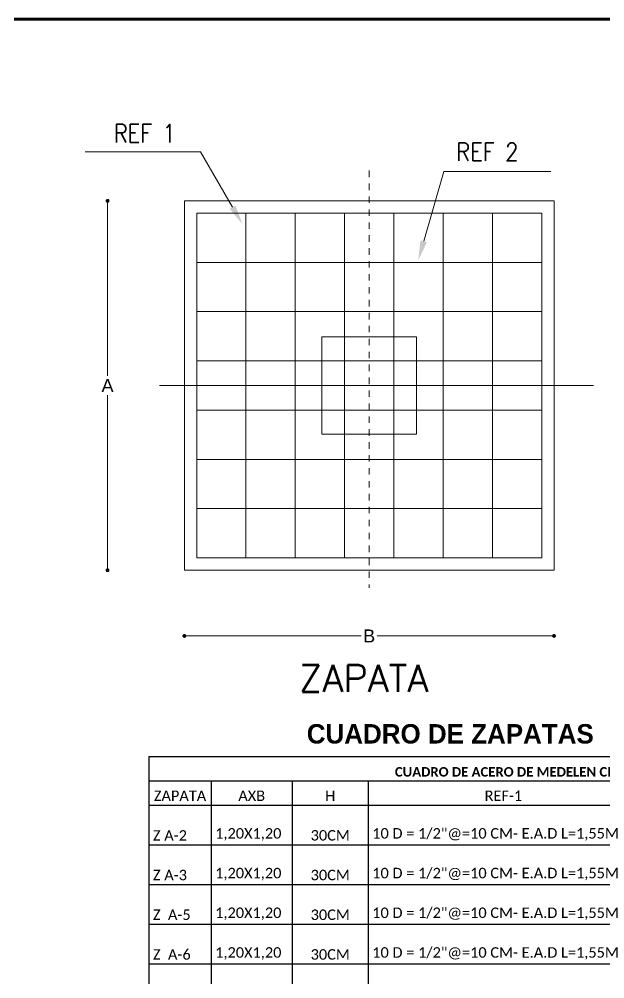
# Model space of a CAD drawing. Header units: metres. Extents: x -3 to 176, y -9 to 24.
# Drawn here: x 17.95 to 27, y 9.5 to 24.34 of the extents above; entities that cross this region are included whole.
import ezdxf
from ezdxf.enums import TextEntityAlignment as Align

# ---------------------------------------------------------------- set-up
doc = ezdxf.new("R2010")
doc.units = ezdxf.units.M
doc.linetypes.add('CENTER2', pattern=[1.125, 0.75, -0.125, 0.125, -0.125])
for name, color, linetype, lineweight in [('CIMENTACION_DIBUJOS', 7, 'Continuous', 5), ('CIMENTACION_TEXTOS', 7, 'Continuous', 5), ('DESP.VIGAS', 7, 'Continuous', 5), ('MARQ.CUADROS', 7, 'Continuous', 80)]:
    doc.layers.add(name, color=color, linetype=linetype, lineweight=lineweight)
doc.styles.add('ROMANS', font='romans')
doc.styles.get("Standard").update_dxf_attribs({"font": 'arial.ttf'})
doc.styles.add('style BT', font='arial.ttf')
doc.dimstyles.new('BORIS', dxfattribs={"dimtxt": 0.12, "dimasz": 0.06, "dimexe": 1.25, "dimexo": 0.625, "dimgap": 0.05000000000000204, "dimtad": 0, "dimtih": 1, "dimtoh": 1, "dimzin": 1, "dimtxsty": 'style BT', "dimblk": 'DOT', "dimcen": 0.059999998, "dimse1": 1, "dimse2": 1, "dimclrd": 252, "dimclrt": 7, "dimadec": 0, "dimazin": 0, "dimtfac": 1, "dimtix": 1, "dimtmove": 1, "dimatfit": 3, "dimfxl": 1.25, "dimlwd": -1, "dimarcsym": 0})

# ---------------------------------------------------------------- blocks, each defined once
blk = doc.blocks.new('_Dot')
at = {"color": 0, "linetype": 'ByBlock', "lineweight": -2}
blk.add_line((-0.5, 0), (-1, 0), dxfattribs=at)
at = {"color": 0, "linetype": 'ByBlock', "const_width": 0.5}
blk.add_lwpolyline([(-0.25, 0, 1), (0.25, 0, 1)], format="xyb", close=True, dxfattribs=at)
blk = doc.blocks.new('*D6')
at = {"layer": 'CIMENTACION_DIBUJOS', "color": 252, "transparency": 16777216}
for p, q in [((22.66774541771806, 30.38030278652328), (22.66774541771806, 27.73394304007287)), ((22.66774541771806, 24.78758289362034), (22.66774541771806, 27.43394264007286))]:
    blk.add_line(p, q, dxfattribs=at)
at = {"layer": 'Defpoints', "color": 0, "transparency": 16777216}
for p in [(22.66774541771806, 30.44030278652328), (23.85452273959637, 30.44030278652328), (23.85452273959637, 24.72758289362034)]:
    blk.add_point(p, dxfattribs=at)
at = {"layer": 'CIMENTACION_DIBUJOS', "color": 252, "transparency": 16777216, "xscale": 0.06, "yscale": 0.06, "zscale": 0.06}
for p, rotation in [((22.66774541771806, 30.44030278652328), 90), ((22.66774541771806, 24.72758289362034), 270)]:
    blk.add_blockref('_Dot', p, dxfattribs=dict(at, rotation=rotation))
at = {"layer": 'CIMENTACION_DIBUJOS', "color": 7, "transparency": 16777216, "insert": (22.66774541771794, 27.58394284007285), "char_height": 0.12, "attachment_point": 5, "style": 'style BT'}
blk.add_mtext('{\\H1.66667x;A}', dxfattribs=at)
blk = doc.blocks.new('*D7')
at = {"layer": 'CIMENTACION_DIBUJOS', "color": 252, "transparency": 16777216}
for p, q in [((23.91452273959636, 23.71128553645319), (26.58537093884562, 23.71128553645319)), ((29.50724263250142, 23.71128553645319), (26.83639443325217, 23.71128553645319))]:
    blk.add_line(p, q, dxfattribs=at)
at = {"layer": 'Defpoints', "color": 0, "transparency": 16777216}
for p in [(23.85452273959636, 24.72758289362033), (29.56724263250142, 24.72758289362033), (29.56724263250142, 23.71128553645319)]:
    blk.add_point(p, dxfattribs=at)
at = {"layer": 'CIMENTACION_DIBUJOS', "color": 252, "transparency": 16777216, "xscale": 0.06, "yscale": 0.06, "zscale": 0.06, "rotation": 180}
blk.add_blockref('_Dot', (23.85452273959636, 23.71128553645319), dxfattribs=at)
at = {"layer": 'CIMENTACION_DIBUJOS', "color": 252, "transparency": 16777216, "xscale": 0.06, "yscale": 0.06, "zscale": 0.06}
blk.add_blockref('_Dot', (29.56724263250142, 23.71128553645319), dxfattribs=at)
at = {"layer": 'CIMENTACION_DIBUJOS', "color": 7, "transparency": 16777216, "insert": (26.71088268604889, 23.71128553645319), "char_height": 0.12, "attachment_point": 5, "style": 'style BT'}
blk.add_mtext('{\\H1.66667x;B}', dxfattribs=at)
blk = doc.blocks.new('*T113')
at = {"layer": 'DESP.VIGAS', "color": 0, "linetype": 'ByBlock', "lineweight": -2, "transparency": 16777216}
for p, q in [((0, 0), (11.6791157521955, 0)), ((0, 0), (0, -0.3751687418405343)), ((11.6791157521955, 0), (11.6791157521955, -13.04349010366556)), ((0.9616796782016799, -13.04349010366556), (3.389191461359289, -13.04349010366556))]:
    blk.add_line(p, q, dxfattribs=at)
at = {"layer": 'DESP.VIGAS', "linetype": 'ByBlock', "lineweight": -2, "transparency": 16777216}
for p, q in [((0, -0.3751687418405343), (11.6791157521955, -0.3751687418405343)), ((0, -0.3751687418405343), (0, -13.04349010366556)), ((0.9616796782016799, -0.3751687418405343), (0.9616796782016799, -13.04349010366556)), ((2.215230828104698, -0.3751687418405343), (2.215230828104698, -13.04349010366556)), ((3.389191461359289, -0.3751687418405343), (3.389191461359289, -13.04349010366556)), ((7.567695388657217, -0.3751687418405343), (7.567695388657217, -13.04349010366556)), ((0, -0.7503374836810686), (11.6791157521955, -0.7503374836810686)), ((0, -1.364372950942935), (11.6791157521955, -1.364372950942935)), ((0, -1.978408418204801), (11.6791157521955, -1.978408418204801)), ((0, -2.592443885466666), (11.6791157521955, -2.592443885466666)), ((0, -3.206479352728532), (11.6791157521955, -3.206479352728532)), ((0, -3.820514819990398), (11.6791157521955, -3.820514819990398)), ((0, -4.435794614726982), (11.6791157521955, -4.435794614726982)), ((0, -5.051074409463565), (11.6791157521955, -5.051074409463565)), ((0, -5.666354204200148), (11.6791157521955, -5.666354204200148)), ((0, -6.281633998936732), (11.6791157521955, -6.281633998936732)), ((0, -6.896913793673315), (11.6791157521955, -6.896913793673315)), ((0, -7.512193588409898), (11.6791157521955, -7.512193588409898)), ((0, -8.127473383146482), (11.6791157521955, -8.127473383146482)), ((0, -8.742753177883065), (11.6791157521955, -8.742753177883065)), ((0, -9.358032972619649), (11.6791157521955, -9.358032972619649)), ((0, -9.973312767356234), (11.6791157521955, -9.973312767356234)), ((0, -10.5873482346181), (11.6791157521955, -10.5873482346181)), ((0, -11.20138370187996), (11.6791157521955, -11.20138370187996)), ((0, -11.81541916914183), (11.6791157521955, -11.81541916914183)), ((0, -12.4294546364037), (11.6791157521955, -12.4294546364037)), ((0, -13.04349010366556), (0.9616796782016799, -13.04349010366556)), ((3.389191461359289, -13.04349010366556), (11.6791157521955, -13.04349010366556))]:
    blk.add_line(p, q, dxfattribs=at)
at = {"layer": 'DESP.VIGAS', "color": 0, "transparency": 16777216}
for s, insert, char_height, width, attachment_point in [('{\\fCalibri|b1|i0|c0;\\c0;CUADRO DE ACERO DE MEDELEN CIFUENTE', (5.83955787609775, -0.3126406182004455), 0.1470568833757649, 11.55405950491532, 8), ('{\\fCalibri|b0|i0|c0;\\c0;ZAPATA', (0.4808398391008382, -0.6878093600409798), 0.1617625717133414, 0.8366234309215013, 8), ('{\\fCalibri|b0|i0|c0;\\c0;AXB', (1.588455253153189, -0.6878093600409798), 0.1617625717133414, 1.128494902622841, 8), ('{\\fCalibri|b0|i0|c0;\\c0;H', (2.802211144731992, -0.6878093600409798), 0.1617625717133414, 1.048904385974412, 8), ('{\\fCalibri|b0|i0|c0;\\c0;REF-1', (5.478443425008251, -0.6878093600409798), 0.1617625717133414, 4.05344768001775, 8), ('{\\fCalibri|b0|i0|c0;\\c0;REF-2', (9.623405570426357, -0.6878093600409798), 0.1617625717133414, 3.986364116258106, 8), ('{\\fCalibri|b0|i0|c0;\\c0;Z A-2', (0.06252812364008875, -1.301844827302844), 0.1617625717133414, 0.8366234309215013, 7), ('{\\fCalibri|b0|i0|c0;\\c0;1,20X1,20', (1.024207801841769, -1.301844827302844), 0.1617625717133414, 1.128494902622841, 7), ('{\\fCalibri|b0|i0|c0;\\c0;30CM', (2.802211144731992, -1.301844827302844), 0.1617625717133414, 1.048904385974412, 8), ('{\\fCalibri|b0|i0|c0;\\c0;10 D = 1/2"@=10 CM- E.A.D L=1,55M', (3.451719584999378, -1.301844827302844), 0.1617625717133414, 4.05344768001775, 7), ('{\\fCalibri|b0|i0|c0;\\c0;10 D = 1/2"@=10 CM- E.A.D L=1,55M', (7.630223512297306, -1.301844827302844), 0.1617625717133414, 3.986364116258106, 7), ('{\\fCalibri|b0|i0|c0;\\c0;Z A-3', (0.06252812364008875, -1.915880294564712), 0.1617625717133414, 0.8366234309215013, 7), ('{\\fCalibri|b0|i0|c0;\\c0;1,20X1,20', (1.024207801841769, -1.915880294564712), 0.1617625717133414, 1.128494902622841, 7), ('{\\fCalibri|b0|i0|c0;\\c0;30CM', (2.802211144731992, -1.915880294564712), 0.1617625717133414, 1.048904385974412, 8), ('{\\fCalibri|b0|i0|c0;\\c0;10 D = 1/2"@=10 CM- E.A.D L=1,55M', (3.451719584999378, -1.915880294564712), 0.1617625717133414, 4.05344768001775, 7), ('{\\fCalibri|b0|i0|c0;\\c0;10 D = 1/2"@=10 CM- E.A.D L=1,55M', (7.630223512297306, -1.915880294564712), 0.1617625717133414, 3.986364116258106, 7), ('{\\fCalibri|b0|i0|c0;\\c0;Z  A-5', (0.06252812364008875, -2.529915761826576), 0.1617625717133414, 0.8366234309215013, 7), ('{\\fCalibri|b0|i0|c0;\\c0;1,20X1,20', (1.024207801841769, -2.529915761826576), 0.1617625717133414, 1.128494902622841, 7), ('{\\fCalibri|b0|i0|c0;\\c0;30CM', (2.802211144731992, -2.529915761826576), 0.1617625717133414, 1.048904385974412, 8), ('{\\fCalibri|b0|i0|c0;\\c0;10 D = 1/2"@=10 CM- E.A.D L=1,55M', (3.451719584999378, -2.529915761826576), 0.1617625717133414, 4.05344768001775, 7), ('{\\fCalibri|b0|i0|c0;\\c0;10 D = 1/2"@=10 CM- E.A.D L=1,55M', (7.630223512297306, -2.529915761826576), 0.1617625717133414, 3.986364116258106, 7), ('{\\fCalibri|b0|i0|c0;\\c0;1,20X1,20', (1.024207801841769, -3.143951229088442), 0.1617625717133414, 1.128494902622841, 7), ('{\\fCalibri|b0|i0|c0;\\c0;10 D = 1/2"@=10 CM- E.A.D L=1,55M', (3.451719584999378, -3.143951229088442), 0.1617625717133414, 4.05344768001775, 7), ('{\\fCalibri|b0|i0|c0;\\c0;10 D = 1/2"@=10 CM- E.A.D L=1,55M', (7.630223512297306, -3.143951229088442), 0.1617625717133414, 3.986364116258106, 7), ('{\\fCalibri|b0|i0|c0;\\c0;Z  A-6', (0.06252812364008875, -3.143951229088442), 0.1617625717133414, 0.8366234309215013, 7), ('{\\fCalibri|b0|i0|c0;\\c0;30CM', (2.802211144731992, -3.143951229088442), 0.1617625717133414, 1.048904385974412, 8), ('{\\fCalibri|b0|i0|c0;\\c0;10 D = 1/2"@=10 CM- E.A.D L=1,55M', (3.451719584999378, -3.75798669635031), 0.1617625717133414, 4.05344768001775, 7), ('{\\fCalibri|b0|i0|c0;\\c0;10 D = 1/2"@=10 CM- E.A.D L=1,55M', (7.630223512297306, -3.75798669635031), 0.1617625717133414, 3.986364116258106, 7), ('{\\fCalibri|b0|i0|c0;\\c0;Z A-7', (0.06252812364008875, -3.75798669635031), 0.1617625717133414, 0.8366234309215013, 7), ('{\\fCalibri|b0|i0|c0;\\c0;1,20X1,20', (1.024207801841769, -3.75798669635031), 0.1617625717133414, 1.128494902622841, 7), ('{\\fCalibri|b0|i0|c0;\\c0;30CM', (2.802211144731992, -3.75798669635031), 0.1617625717133414, 1.048904385974412, 8), ('{\\fCalibri|b0|i0|c0;\\c0;Z B-2', (0.06252812364008875, -4.373266491086893), 0.1617625717133414, 0.8366234309215013, 7), ('{\\fCalibri|b0|i0|c0;\\c0;1,50X1,50', (1.024207801841769, -4.373266491086893), 0.1617625717133414, 1.128494902622841, 7), ('{\\fCalibri|b0|i0|c0;\\c0;30CM', (2.802211144731992, -4.373266491086893), 0.1617625717133414, 1.048904385974412, 8), ('{\\fCalibri|b0|i0|c0;\\c0;13 D = 1/2"@=10 CM- E.A.D L=1,85 M', (3.451719584999378, -4.373266491086893), 0.1617625717133414, 4.05344768001775, 7), ('{\\fCalibri|b0|i0|c0;\\c0;13 D = 1/2"@=10 CM- E.A.D L=1,85 M', (7.630223512297306, -4.373266491086893), 0.1617625717133414, 3.986364116258106, 7), ('{\\fCalibri|b0|i0|c0;\\c0;Z B-3', (0.06252812364008875, -4.988546285823476), 0.1617625717133414, 0.8366234309215013, 7), ('{\\fCalibri|b0|i0|c0;\\c0;1,50X1,50', (1.024207801841769, -4.988546285823476), 0.1617625717133414, 1.128494902622841, 7), ('{\\fCalibri|b0|i0|c0;\\c0;30CM', (2.802211144731992, -4.988546285823476), 0.1617625717133414, 1.048904385974412, 8), ('{\\fCalibri|b0|i0|c0;\\c0;13 D = 1/2"@=10 CM- E.A.D L=1,85 M', (3.451719584999378, -4.988546285823476), 0.1617625717133414, 4.05344768001775, 7), ('{\\fCalibri|b0|i0|c0;\\c0;13 D = 1/2"@=10 CM- E.A.D L=1,85 M', (7.630223512297306, -4.988546285823476), 0.1617625717133414, 3.986364116258106, 7), ('{\\fCalibri|b0|i0|c0;\\c0;Z B-5', (0.06252812364008875, -5.60382608056006), 0.1617625717133414, 0.8366234309215013, 7), ('{\\fCalibri|b0|i0|c0;\\c0;1,50X1,50', (1.024207801841769, -5.60382608056006), 0.1617625717133414, 1.128494902622841, 7), ('{\\fCalibri|b0|i0|c0;\\c0;30CM', (2.802211144731992, -5.60382608056006), 0.1617625717133414, 1.048904385974412, 8), ('{\\fCalibri|b0|i0|c0;\\c0;13 D = 1/2"@=10 CM- E.A.D L=1,85 M', (3.451719584999378, -5.60382608056006), 0.1617625717133414, 4.05344768001775, 7), ('{\\fCalibri|b0|i0|c0;\\c0;13 D = 1/2"@=10 CM- E.A.D L=1,85 M', (7.630223512297306, -5.60382608056006), 0.1617625717133414, 3.986364116258106, 7), ('{\\fCalibri|b0|i0|c0;\\c255;Z B-6', (0.06252812364008875, -6.219105875296643), 0.1617625717133414, 0.8366234309215013, 7), ('{\\fCalibri|b0|i0|c0;\\c0;1,50X1,50', (1.024207801841769, -6.219105875296643), 0.1617625717133414, 1.128494902622841, 7), ('{\\fCalibri|b0|i0|c0;\\c0;30CM', (2.802211144731992, -6.219105875296643), 0.1617625717133414, 1.048904385974412, 8), ('{\\fCalibri|b0|i0|c0;\\c0;13 D = 1/2"@=10 CM- E.A.D L=1,85 M', (3.451719584999378, -6.219105875296643), 0.1617625717133414, 4.05344768001775, 7), ('{\\fCalibri|b0|i0|c0;\\c0;13 D = 1/2"@=10 CM- E.A.D L=1,85 M', (7.630223512297306, -6.219105875296643), 0.1617625717133414, 3.986364116258106, 7), ('{\\fCalibri|b0|i0|c0;\\c0;Z B-7', (0.06252812364008875, -6.834385670033226), 0.1617625717133414, 0.8366234309215013, 7), ('{\\fCalibri|b0|i0|c0;\\c0;1,50X1,50', (1.024207801841769, -6.834385670033226), 0.1617625717133414, 1.128494902622841, 7), ('{\\fCalibri|b0|i0|c0;\\c0;30CM', (2.802211144731992, -6.834385670033226), 0.1617625717133414, 1.048904385974412, 8), ('{\\fCalibri|b0|i0|c0;\\c0;13 D = 1/2"@=10 CM- E.A.D L=1,85 M', (3.451719584999378, -6.834385670033226), 0.1617625717133414, 4.05344768001775, 7), ('{\\fCalibri|b0|i0|c0;\\c0;13 D = 1/2"@=10 CM- E.A.D L=1,85 M', (7.630223512297306, -6.834385670033226), 0.1617625717133414, 3.986364116258106, 7), ('{\\fCalibri|b0|i0|c0;\\c0;1,50X1,50', (1.024207801841769, -7.44966546476981), 0.1617625717133414, 1.128494902622841, 7), ('{\\fCalibri|b0|i0|c0;\\c0;13 D = 1/2"@=10 CM- E.A.D L=1,85 M', (3.451719584999378, -7.44966546476981), 0.1617625717133414, 4.05344768001775, 7), ('{\\fCalibri|b0|i0|c0;\\c0;13 D = 1/2"@=10 CM- E.A.D L=1,85 M', (7.630223512297306, -7.44966546476981), 0.1617625717133414, 3.986364116258106, 7), ('{\\fCalibri|b0|i0|c0;\\c0;Z C-2', (0.06252812364008875, -7.44966546476981), 0.1617625717133414, 0.8366234309215013, 7), ('{\\fCalibri|b0|i0|c0;\\c0;30CM', (2.802211144731992, -7.44966546476981), 0.1617625717133414, 1.048904385974412, 8), ('{\\fCalibri|b0|i0|c0;\\c0;13 D = 1/2"@=10 CM- E.A.D L=1,85 M', (3.451719584999378, -8.064945259506393), 0.1617625717133414, 4.05344768001775, 7), ('{\\fCalibri|b0|i0|c0;\\c0;13 D = 1/2"@=10 CM- E.A.D L=1,85 M', (7.630223512297306, -8.064945259506393), 0.1617625717133414, 3.986364116258106, 7), ('{\\fCalibri|b0|i0|c0;\\c0;Z C-3', (0.06252812364008875, -8.064945259506393), 0.1617625717133414, 0.8366234309215013, 7), ('{\\fCalibri|b0|i0|c0;\\c0;1,50X1,50', (1.024207801841769, -8.064945259506393), 0.1617625717133414, 1.128494902622841, 7), ('{\\fCalibri|b0|i0|c0;\\c0;30CM', (2.802211144731992, -8.064945259506393), 0.1617625717133414, 1.048904385974412, 8), ('{\\fCalibri|b0|i0|c0;\\c0;Z C-5', (0.06252812364008875, -8.680225054242976), 0.1617625717133414, 0.8366234309215013, 7), ('{\\fCalibri|b0|i0|c0;\\c0;1,50X1,50', (1.024207801841769, -8.680225054242976), 0.1617625717133414, 1.128494902622841, 7), ('{\\fCalibri|b0|i0|c0;\\c0;30CM', (2.802211144731992, -8.680225054242976), 0.1617625717133414, 1.048904385974412, 8), ('{\\fCalibri|b0|i0|c0;\\c0;13 D = 1/2"@=10 CM- E.A.D L=1,85 M', (3.451719584999378, -8.680225054242976), 0.1617625717133414, 4.05344768001775, 7), ('{\\fCalibri|b0|i0|c0;\\c0;13 D = 1/2"@=10 CM- E.A.D L=1,85 M', (7.630223512297306, -8.680225054242976), 0.1617625717133414, 3.986364116258106, 7), ('{\\fCalibri|b0|i0|c0;\\c0;Z C-6', (0.06252812364008875, -9.29550484897956), 0.1617625717133414, 0.8366234309215013, 7), ('{\\fCalibri|b0|i0|c0;\\c0;1,50X1,50', (1.024207801841769, -9.29550484897956), 0.1617625717133414, 1.128494902622841, 7), ('{\\fCalibri|b0|i0|c0;\\c0;30CM', (2.802211144731992, -9.29550484897956), 0.1617625717133414, 1.048904385974412, 8), ('{\\fCalibri|b0|i0|c0;\\c0;13 D = 1/2"@=10 CM- E.A.D L=1,85 M', (3.451719584999378, -9.29550484897956), 0.1617625717133414, 4.05344768001775, 7), ('{\\fCalibri|b0|i0|c0;\\c0;13 D = 1/2"@=10 CM- E.A.D L=1,85 M', (7.630223512297306, -9.29550484897956), 0.1617625717133414, 3.986364116258106, 7), ('{\\fCalibri|b0|i0|c0;\\c0;Z C-7', (0.06252812364008875, -9.910784643716143), 0.1617625717133414, 0.8366234309215013, 7), ('{\\fCalibri|b0|i0|c0;\\c0;1,50X1,50', (1.024207801841769, -9.910784643716143), 0.1617625717133414, 1.128494902622841, 7), ('{\\fCalibri|b0|i0|c0;\\c0;30CM', (2.802211144731992, -9.910784643716143), 0.1617625717133414, 1.048904385974412, 8), ('{\\fCalibri|b0|i0|c0;\\c0;13 D = 1/2"@=10 CM- E.A.D L=1,85 M', (3.451719584999378, -9.910784643716143), 0.1617625717133414, 4.05344768001775, 7), ('{\\fCalibri|b0|i0|c0;\\c0;13 D = 1/2"@=10 CM- E.A.D L=1,85 M', (7.630223512297306, -9.910784643716143), 0.1617625717133414, 3.986364116258106, 7), ('{\\fCalibri|b0|i0|c0;\\c0;Z D-2', (0.06252812364008875, -10.52482011097801), 0.1617625717133414, 0.8366234309215013, 7), ('{\\fCalibri|b0|i0|c0;\\c0;1,20X1,20', (1.024207801841769, -10.52482011097801), 0.1617625717133414, 1.128494902622841, 7), ('{\\fCalibri|b0|i0|c0;\\c0;30CM', (2.802211144731992, -10.52482011097801), 0.1617625717133414, 1.048904385974412, 8), ('{\\fCalibri|b0|i0|c0;\\c0;10 D = 1/2"@=10 CM- E.A.D L=1,55M', (3.451719584999378, -10.52482011097801), 0.1617625717133414, 4.05344768001775, 7), ('{\\fCalibri|b0|i0|c0;\\c0;10 D = 1/2"@=10 CM- E.A.D L=1,55M', (7.630223512297306, -10.52482011097801), 0.1617625717133414, 3.986364116258106, 7), ('{\\fCalibri|b0|i0|c0;\\c0;Z D-3', (0.06252812364008875, -11.13885557823988), 0.1617625717133414, 0.8366234309215013, 7), ('{\\fCalibri|b0|i0|c0;\\c0;1,20X1,20', (1.024207801841769, -11.13885557823988), 0.1617625717133414, 1.128494902622841, 7), ('{\\fCalibri|b0|i0|c0;\\c0;30CM', (2.802211144731992, -11.13885557823988), 0.1617625717133414, 1.048904385974412, 8), ('{\\fCalibri|b0|i0|c0;\\c0;10 D = 1/2"@=10 CM- E.A.D L=1,55M', (3.451719584999378, -11.13885557823988), 0.1617625717133414, 4.05344768001775, 7), ('{\\fCalibri|b0|i0|c0;\\c0;10 D = 1/2"@=10 CM- E.A.D L=1,55M', (7.630223512297306, -11.13885557823988), 0.1617625717133414, 3.986364116258106, 7), ('{\\fCalibri|b0|i0|c0;\\c0;1,20X1,20', (1.024207801841769, -11.75289104550174), 0.1617625717133414, 1.128494902622841, 7), ('{\\fCalibri|b0|i0|c0;\\c0;10 D = 1/2"@=10 CM- E.A.D L=1,55M', (3.451719584999378, -11.75289104550174), 0.1617625717133414, 4.05344768001775, 7), ('{\\fCalibri|b0|i0|c0;\\c0;10 D = 1/2"@=10 CM- E.A.D L=1,55M', (7.630223512297306, -11.75289104550174), 0.1617625717133414, 3.986364116258106, 7), ('{\\fCalibri|b0|i0|c0;\\c0;Z D-5', (0.06252812364008875, -11.75289104550174), 0.1617625717133414, 0.8366234309215013, 7), ('{\\fCalibri|b0|i0|c0;\\c0;30CM', (2.802211144731992, -11.75289104550174), 0.1617625717133414, 1.048904385974412, 8), ('{\\fCalibri|b0|i0|c0;\\c0;10 D = 1/2"@=10 CM- E.A.D L=1,55M', (3.451719584999378, -12.36692651276361), 0.1617625717133414, 4.05344768001775, 7), ('{\\fCalibri|b0|i0|c0;\\c0;10 D = 1/2"@=10 CM- E.A.D L=1,55M', (7.630223512297306, -12.36692651276361), 0.1617625717133414, 3.986364116258106, 7), ('{\\fCalibri|b0|i0|c0;\\c0;Z D-6', (0.06252812364008875, -12.36692651276361), 0.1617625717133414, 0.8366234309215013, 7), ('{\\fCalibri|b0|i0|c0;\\c0;1,20X1,20', (1.024207801841769, -12.36692651276361), 0.1617625717133414, 1.128494902622841, 7), ('{\\fCalibri|b0|i0|c0;\\c0;30CM', (2.802211144731992, -12.36692651276361), 0.1617625717133414, 1.048904385974412, 8), ('{\\fCalibri|b0|i0|c0;\\c0;Z D-7', (0.06252812364008875, -12.98096198002547), 0.1617625717133414, 0.8366234309215013, 7), ('{\\fCalibri|b0|i0|c0;\\c0;1,20X1,20', (1.024207801841769, -12.98096198002547), 0.1617625717133414, 1.128494902622841, 7), ('{\\fCalibri|b0|i0|c0;\\c0;30CM', (2.802211144731992, -12.98096198002547), 0.1617625717133414, 1.048904385974412, 8), ('{\\fCalibri|b0|i0|c0;\\c0;10 D = 1/2"@=10 CM- E.A.D L=1,55M', (3.451719584999378, -12.98096198002547), 0.1617625717133414, 4.05344768001775, 7), ('{\\fCalibri|b0|i0|c0;\\c0;10 D = 1/2"@=10 CM- E.A.D L=1,55M', (7.630223512297306, -12.98096198002547), 0.1617625717133414, 3.986364116258106, 7)]:
    blk.add_mtext(s, dxfattribs=dict(at, insert=insert, char_height=char_height, width=width, attachment_point=attachment_point))
blk = doc.blocks.new('ZAPATA')
at = {"layer": 'CIMENTACION_DIBUJOS', "lineweight": -2}
for p, q in [((1.960435302624564, 8.029790524610725), (0.1791713855087025, 8.029790524610725)), ((2.457560377698321, 7.174714432020235), (1.960435302624564, 8.029790524610725)), ((5.411337595045843, 6.647303763979703), (5.723898998467359, 7.72572148711156)), ((5.723898998467359, 7.72572148711156), (7.374121850539687, 7.72572148711156))]:
    blk.add_line(p, q, dxfattribs=at)
at = {"layer": 'CIMENTACION_DIBUJOS', "linetype": 'CENTER2', "lineweight": -2, "ltscale": 0.025}
blk.add_line((4.568305110113659, 7.740041371643198), (4.568305110113659, 1.287600422206257), dxfattribs=at)
at = {"layer": 'CIMENTACION_DIBUJOS', "linetype": 'Continuous', "lineweight": -2}
for p, q in [((1.711945163656889, 7.272967635724569), (7.424665056561953, 7.272967635724569)), ((1.711945163656889, 7.272967635724569), (1.711945163656889, 1.560247742821634)), ((7.424665056561953, 7.272967635724569), (7.424665056561953, 1.560247742821634)), ((1.902369160089041, 7.082543639296659), (1.902369160089041, 1.750671739251651)), ((1.902369160089041, 7.082543639296659), (7.234241060134035, 7.082543639296659)), ((2.664065145809158, 7.082543639296659), (2.664065145809158, 1.750671739251651)), ((3.425761131529253, 7.082543639296659), (3.425761131529253, 1.750671739251651)), ((4.187457117249362, 7.082543639296659), (4.187457117249362, 1.750671739251651)), ((4.949153102969472, 7.082543639296659), (4.949153102969472, 1.750671739251651)), ((5.710849088689589, 7.082543639296659), (5.710849088689589, 1.750671739251651)), ((6.472545074409691, 7.082543639296659), (6.472545074409691, 1.750671739251651)), ((7.234241060134035, 7.082543639296659), (7.234241060134035, 1.750671739251651)), ((1.902369160089041, 6.320847653575488), (7.234241060134035, 6.320847653575488)), ((1.902369160089041, 5.559151667853261), (7.234241060134035, 5.559151667853261)), ((1.902369160089041, 4.797455682135279), (7.234241060134035, 4.797455682135279)), ((1.902369160089041, 4.035759696411983), (7.234241060134035, 4.035759696411983)), ((1.902369160089041, 3.274063710693987), (7.234241060134035, 3.274063710693987)), ((1.902369160089041, 2.512367724973888), (7.234241060134035, 2.512367724973888)), ((1.902369160089041, 1.750671739251651), (7.234241060134035, 1.750671739251651)), ((1.711945163656889, 1.560247742821634), (7.424665056561953, 1.560247742821634))]:
    blk.add_line(p, q, dxfattribs=at)
at = {"layer": 'CIMENTACION_DIBUJOS', "lineweight": -2, "ltscale": 0.025}
blk.add_line((1.325612959705847, 4.416607689274162), (8.036674604712452, 4.416607689274162), dxfattribs=at)
at = {"layer": 'CIMENTACION_DIBUJOS', "color": 2, "lineweight": -2, "ltscale": 0.03}
blk.add_lwpolyline([(3.836173475008788, 5.167421339949062), (3.836173475008788, 3.66579403859712), (5.300436745214302, 3.66579403859712), (5.300436745214302, 5.167421339949062)], close=True, dxfattribs=at)
at = {"layer": 'CIMENTACION_DIBUJOS', "lineweight": -2}
for points in [[(2.501460093171968, 7.200236896674696), (2.413660662226786, 7.149191967362597), (2.61069516562932, 6.911316139178314)], [(5.460110103572848, 6.633167865257981), (5.362565086518845, 6.661439662698239), (5.326522202719747, 6.354668712815577)]]:
    blk.add_solid(points, dxfattribs=at)
at = {"layer": 'CIMENTACION_DIBUJOS', "lineweight": -2, "style": 'ROMANS', "width": 0.85}
blk.add_text('REF 1', height=0.279936, dxfattribs=at).set_placement((1.580541388253764, 8.31706440204622), align=Align.MIDDLE_RIGHT)
blk.add_text('REF 2', height=0.279936, dxfattribs=at).set_placement((5.915426787249562, 8.030399881397909), align=Align.MIDDLE_LEFT)
at = {"layer": 'CIMENTACION_DIBUJOS', "lineweight": -2, "style": 'ROMANS'}
blk.add_text('ZAPATA', height=0.419904, dxfattribs=at).set_placement((4.482666303013591, -0.1111571048320492), align=Align.MIDDLE)
at = {"layer": 'CIMENTACION_DIBUJOS'}
dim = blk.add_linear_dim(base=(0.5251678417785861, 7.272967635724584), p1=(1.711945163656889, 1.560247742821634), p2=(1.711945163656889, 7.272967635724569), angle=90, text='{\\H1.66667x;A}', dimstyle='BORIS', dxfattribs=at)
dim.commit()
dim.dimension.update_dxf_attribs({"geometry": '*D6', "text_midpoint": (0.5251678417784689, 4.416607689274162), "dimtype": 128, "insert": (-22.14257757593947, -23.16733515079869)})
dim = blk.add_linear_dim(base=(7.424665056561953, 0.5439503856544938), p1=(1.711945163656889, 1.560247742821634), p2=(7.424665056561953, 1.560247742821634), text='{\\H1.66667x;B}', dimstyle='BORIS', dxfattribs=at)
dim.commit()
dim.dimension.update_dxf_attribs({"geometry": '*D7', "text_midpoint": (4.568305110109424, 0.5439503856544938), "dimtype": 128, "insert": (-22.14257757593947, -23.16733515079869)})

msp = doc.modelspace()

# ---------------------------------------------------------------- linework, layer by layer
at = {"layer": 'MARQ.CUADROS'}
msp.add_lwpolyline([(-3.357140824405661, -8.91147014764502), (44.14285917559433, -8.91147014764502), (44.14285917559433, 24.3385298523552), (-3.357140824405661, 24.3385298523552)], close=True, dxfattribs=at)

# ---------------------------------------------------------------- block references
msp.add_blockref('*T113', (19.94967346350882, 12.93498186662572))
at = {"layer": 'CIMENTACION_DIBUJOS'}
msp.add_blockref('ZAPATA', (18.78543675153381, 14.25586500315367), dxfattribs=at)

# ---------------------------------------------------------------- texts
at = {"layer": 'CIMENTACION_TEXTOS', "insert": (22.38940247053662, 13.1314875284772), "char_height": 0.3, "width": 7.043739845878257, "attachment_point": 7}
msp.add_mtext('{\\fBankGothic Lt BT|b1|i0|c0|p34;CUADRO DE ZAPATAS}', dxfattribs=at)

doc.saveas('drawing.dxf')
